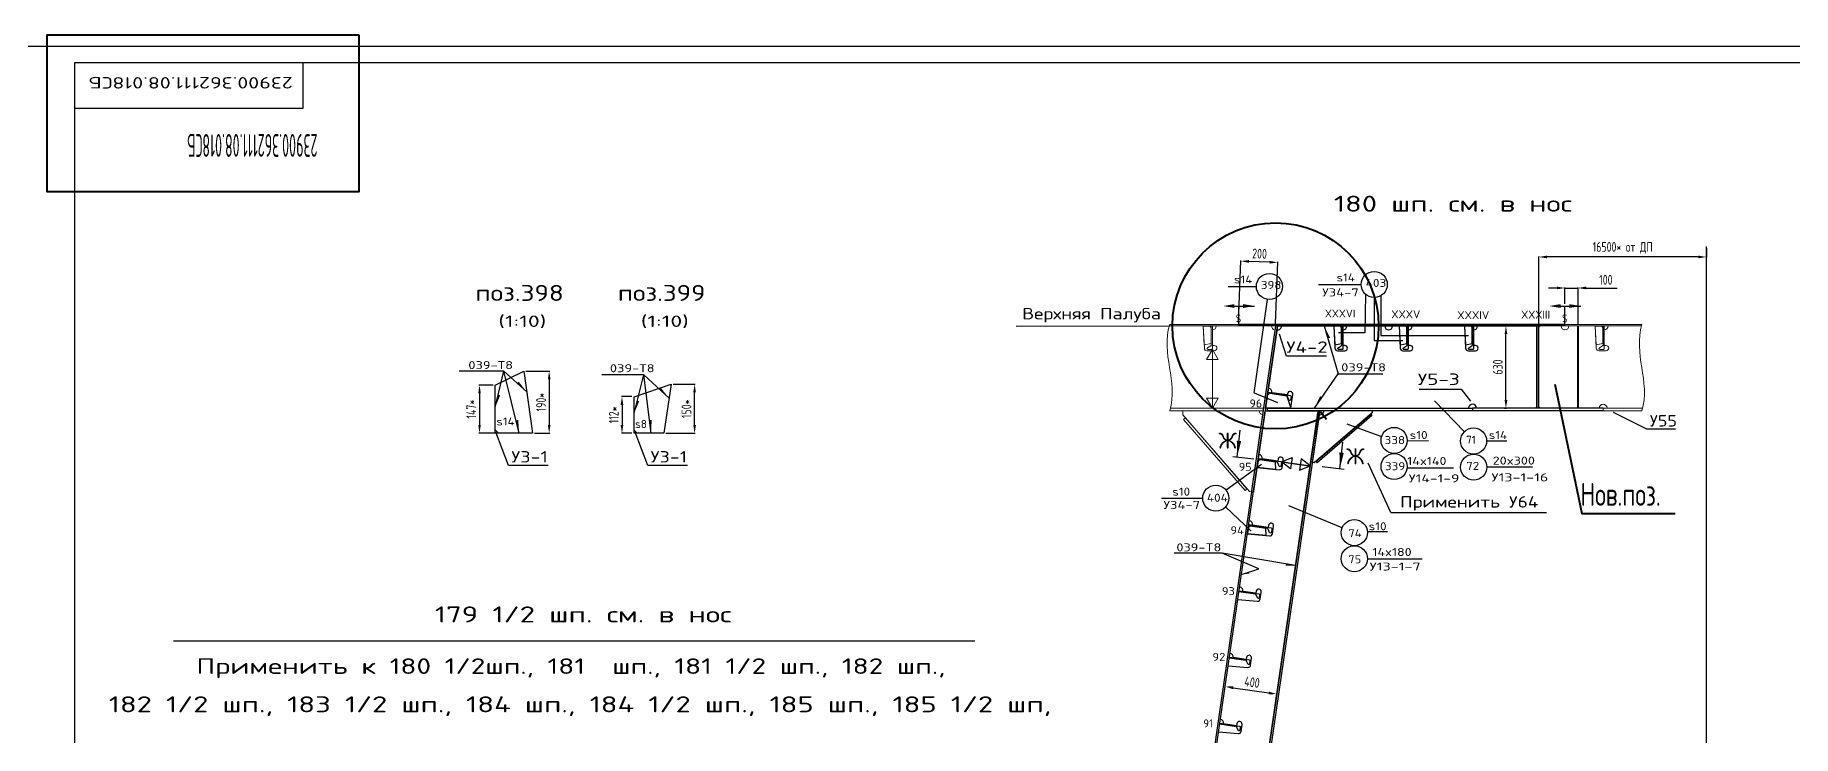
# Model space of a CAD drawing. Header units: millimetres. Extents: x -438477 to 631584, y 118817 to 676146.
# Drawn here: x 281127 to 294584, y 343579 to 348946 of the extents above; entities that cross this region are included whole.
import ezdxf
from ezdxf.enums import TextEntityAlignment as Align

# ---------------------------------------------------------------- set-up
doc = ezdxf.new("R2010")
doc.units = ezdxf.units.MM
for name, pattern in [('AVEVADASHED', [10, 7.5, -2.5]), ('AVEVADASHEDDOTTED', [34, 24, -5, 0, -5]), ('AVEVASOLID', [7.5, 7.5]), ('AVEVASOLIDWIDE', [7.5, 7.5])]:
    doc.linetypes.add(name, pattern=pattern)
doc.layers.get('Defpoints').update_dxf_attribs({"linetype": 'CONTINUOUS'})
for name, color, linetype in [('20_1', 1, 'CONTINUOUS'), ('20_FORMAT', 140, 'CONTINUOUS'), ('20_POZ', 4, 'CONTINUOUS'), ('20_TEXT', 1, 'CONTINUOUS')]:
    doc.layers.add(name, color=color, linetype=linetype)
doc.styles.add('SIMPLEX', font='simplex.shx', dxfattribs={"width": 0.7})
doc.styles.add('НАДПИСИ_МЕЛК1', font='eskd_win.shx', dxfattribs={"width": 0.8, "height": 4})
doc.dimstyles.new('Lineyny', dxfattribs={"dimscale": 30, "dimtxt": 3, "dimasz": 2.5, "dimexe": 0.18, "dimexo": 0.625, "dimgap": 1, "dimtad": 1, "dimdec": 0, "dimlfac": -1, "dimzin": 0, "dimtxsty": 'SIMPLEX', "dimcen": 0, "dimdle": 0.38, "dimclrd": 2, "dimclre": 2, "dimclrt": 2, "dimadec": 0, "dimazin": 0, "dimtfac": 1, "dimtdec": 0, "dimtmove": 0, "dimatfit": 0, "dimfxl": 1, "dimtolj": 1, "dimtzin": 0, "dimlwd": -1, "dimarcsym": 0})

# ---------------------------------------------------------------- blocks, each defined once
blk = doc.blocks.new('*D95')
at = {"layer": '20_1', "color": 2, "lineweight": -2, "ltscale": 25, "transparency": 16777216}
for p, q in [((292377, 346719), (292392, 346719)), ((292377, 346089), (292392, 346089))]:
    blk.add_line(p, q, dxfattribs=at)
at = {"layer": '20_1', "color": 2, "ltscale": 25, "transparency": 16777216}
blk.add_line((292387, 346151), (292387, 346656), dxfattribs=at)
for points in [[(292398, 346656), (292377, 346656), (292387, 346719)], [(292377, 346151), (292398, 346151), (292387, 346089)]]:
    blk.add_solid(points, dxfattribs=at)
at = {"layer": 'Defpoints', "color": 0, "ltscale": 25, "transparency": 16777216}
for p in [(292361, 346719), (292387, 346719), (292361, 346089)]:
    blk.add_point(p, dxfattribs=at)
at = {"layer": '20_1', "color": 2, "ltscale": 25, "transparency": 16777216, "insert": (292325, 346404), "char_height": 75, "attachment_point": 5, "rotation": 90, "style": 'SIMPLEX'}
blk.add_mtext('\\A1;630', dxfattribs=at)
blk = doc.blocks.new('*D98')
at = {"layer": '20_1', "color": 2, "lineweight": -2, "ltscale": 25, "transparency": 16777216}
for p, q in [((284633, 346265), (284524, 346265)), ((284662, 345898), (284524, 345898))]:
    blk.add_line(p, q, dxfattribs=at)
at = {"layer": '20_1', "color": 2, "ltscale": 25, "transparency": 16777216}
blk.add_line((284529, 346203), (284529, 345960), dxfattribs=at)
for points in [[(284539, 346203), (284519, 346203), (284529, 346265)], [(284519, 345960), (284539, 345960), (284529, 345898)]]:
    blk.add_solid(points, dxfattribs=at)
at = {"layer": 'Defpoints', "color": 0, "ltscale": 25, "transparency": 16777216}
for p in [(284648, 346265), (284529, 345898), (284678, 345898)]:
    blk.add_point(p, dxfattribs=at)
at = {"layer": '20_1', "color": 2, "ltscale": 25, "transparency": 16777216, "insert": (284466, 346081), "char_height": 75, "attachment_point": 5, "rotation": 90, "style": 'SIMPLEX'}
blk.add_mtext('\\A1;147*', dxfattribs=at)
blk = doc.blocks.new('*D99')
at = {"layer": '20_1', "color": 2, "lineweight": -2, "ltscale": 25, "transparency": 16777216}
for p, q in [((284883, 346372), (285067, 346372)), ((284951, 345897), (285067, 345897))]:
    blk.add_line(p, q, dxfattribs=at)
at = {"layer": '20_1', "color": 2, "ltscale": 25, "transparency": 16777216}
blk.add_line((285062, 346310), (285062, 345960), dxfattribs=at)
for points in [[(285073, 346310), (285052, 346310), (285062, 346372)], [(285052, 345960), (285073, 345960), (285062, 345897)]]:
    blk.add_solid(points, dxfattribs=at)
at = {"layer": 'Defpoints', "color": 0, "ltscale": 25, "transparency": 16777216}
for p in [(284867, 346372), (284936, 345897), (285062, 345897)]:
    blk.add_point(p, dxfattribs=at)
at = {"layer": '20_1', "color": 2, "ltscale": 25, "transparency": 16777216, "insert": (285000, 346135), "char_height": 75, "attachment_point": 5, "rotation": 90, "style": 'SIMPLEX'}
blk.add_mtext('\\A1;190*', dxfattribs=at)
blk = doc.blocks.new('*D100')
at = {"layer": '20_1', "color": 2, "lineweight": -2, "ltscale": 25, "transparency": 16777216}
for p, q in [((290224, 343869), (290238, 343961)), ((290620, 343811), (290634, 343903))]:
    blk.add_line(p, q, dxfattribs=at)
at = {"layer": '20_1', "color": 2, "ltscale": 25, "transparency": 16777216}
blk.add_line((290299, 343948), (290571, 343908), dxfattribs=at)
for points in [[(290301, 343958), (290298, 343937), (290237, 343957)], [(290570, 343898), (290573, 343918), (290633, 343899)]]:
    blk.add_solid(points, dxfattribs=at)
at = {"layer": 'Defpoints', "color": 0, "ltscale": 25, "transparency": 16777216}
for p in [(290222, 343853), (290633, 343899), (290618, 343796)]:
    blk.add_point(p, dxfattribs=at)
at = {"layer": '20_1', "color": 2, "ltscale": 25, "transparency": 16777216, "insert": (290444, 343990), "char_height": 75, "attachment_point": 5, "rotation": 351.7142, "style": 'SIMPLEX'}
blk.add_mtext('\\A1;400', dxfattribs=at)
blk = doc.blocks.new('*D104')
at = {"layer": '20_1', "color": 2, "lineweight": -2, "ltscale": 25, "transparency": 16777216}
for p, q in [((285696, 346177), (285615, 346177)), ((285696, 345897), (285615, 345897))]:
    blk.add_line(p, q, dxfattribs=at)
at = {"layer": '20_1', "color": 2, "ltscale": 25, "transparency": 16777216}
blk.add_line((285620, 346114), (285620, 345959), dxfattribs=at)
for points in [[(285630, 346114), (285609, 346114), (285620, 346177)], [(285609, 345959), (285630, 345959), (285620, 345897)]]:
    blk.add_solid(points, dxfattribs=at)
at = {"layer": 'Defpoints', "color": 0, "ltscale": 25, "transparency": 16777216}
for p in [(285712, 346177), (285620, 345897), (285712, 345897)]:
    blk.add_point(p, dxfattribs=at)
at = {"layer": '20_1', "color": 2, "ltscale": 25, "transparency": 16777216, "insert": (285557, 346037), "char_height": 75, "attachment_point": 5, "rotation": 90, "style": 'SIMPLEX'}
blk.add_mtext('\\A1;112*', dxfattribs=at)
blk = doc.blocks.new('*D105')
at = {"layer": '20_1', "color": 2, "lineweight": -2, "ltscale": 25, "transparency": 16777216}
for p, q in [((286011, 346272), (286180, 346272)), ((285956, 345897), (286180, 345897))]:
    blk.add_line(p, q, dxfattribs=at)
at = {"layer": '20_1', "color": 2, "ltscale": 25, "transparency": 16777216}
blk.add_line((286176, 345959), (286176, 346209), dxfattribs=at)
for points in [[(286186, 346209), (286165, 346209), (286176, 346272)], [(286165, 345959), (286186, 345959), (286176, 345897)]]:
    blk.add_solid(points, dxfattribs=at)
at = {"layer": 'Defpoints', "color": 0, "ltscale": 25, "transparency": 16777216}
for p in [(285995, 346272), (286176, 346272), (285941, 345897)]:
    blk.add_point(p, dxfattribs=at)
at = {"layer": '20_1', "color": 2, "ltscale": 25, "transparency": 16777216, "insert": (286113, 346084), "char_height": 75, "attachment_point": 5, "rotation": 90, "style": 'SIMPLEX'}
blk.add_mtext('\\A1;150*', dxfattribs=at)
blk = doc.blocks.new('*D223')
at = {"layer": '20_1', "color": 2, "lineweight": -2, "ltscale": 25, "transparency": 16777216}
for p, q in [((292639, 346724), (292639, 347251)), ((293922, 347313), (293922, 347242))]:
    blk.add_line(p, q, dxfattribs=at)
at = {"layer": '20_1', "color": 2, "ltscale": 25, "transparency": 16777216}
blk.add_line((293860, 347247), (292702, 347247), dxfattribs=at)
at = {"layer": '20_1', "color": 2, "lineweight": 40, "ltscale": 25, "transparency": 16777216}
for points in [[(292702, 347257), (292702, 347236), (292639, 347247)], [(293860, 347257), (293860, 347236), (293922, 347247)]]:
    blk.add_solid(points, dxfattribs=at)
at = {"layer": 'Defpoints', "color": 0, "lineweight": 40, "ltscale": 25, "transparency": 16777216}
for p in [(293922, 347328), (292639, 347247), (292639, 346709)]:
    blk.add_point(p, dxfattribs=at)
at = {"layer": '20_1', "color": 2, "lineweight": 40, "ltscale": 25, "transparency": 16777216, "insert": (293281, 347316), "char_height": 75, "attachment_point": 5, "style": 'SIMPLEX'}
blk.add_mtext('\\A1;16500* от ДП', dxfattribs=at)
blk = doc.blocks.new('*D224')
at = {"layer": '20_1', "color": 2, "ltscale": 25, "transparency": 16777216}
for p, q in [((292777, 347009), (292714, 347009)), ((292839, 347009), (292939, 347009)), ((293002, 347009), (293239, 347009))]:
    blk.add_line(p, q, dxfattribs=at)
at = {"layer": '20_1', "color": 2, "lineweight": -2, "ltscale": 25, "transparency": 16777216}
for p, q in [((292839, 346887), (292839, 347014)), ((292939, 346734), (292939, 347014))]:
    blk.add_line(p, q, dxfattribs=at)
at = {"layer": '20_1', "color": 2, "lineweight": 40, "ltscale": 25, "transparency": 16777216}
for points in [[(292777, 347020), (292777, 346999), (292839, 347009)], [(293002, 347020), (293002, 346999), (292939, 347009)]]:
    blk.add_solid(points, dxfattribs=at)
at = {"layer": 'Defpoints', "color": 0, "lineweight": 40, "ltscale": 25, "transparency": 16777216}
for p in [(292939, 347009), (292839, 346871), (292939, 346719)]:
    blk.add_point(p, dxfattribs=at)
at = {"layer": '20_1', "color": 2, "lineweight": 40, "ltscale": 25, "transparency": 16777216, "insert": (293152, 347072), "char_height": 75, "attachment_point": 5, "style": 'SIMPLEX'}
blk.add_mtext('\\A1;100', dxfattribs=at)
blk = doc.blocks.new('*D358')
at = {"layer": '20_1', "color": 2, "lineweight": -2, "ltscale": 25, "transparency": 16777216}
for p, q in [((290340, 346744), (290357, 347219)), ((290624, 346734), (290641, 347209))]:
    blk.add_line(p, q, dxfattribs=at)
at = {"layer": '20_1', "color": 2, "ltscale": 25, "transparency": 16777216}
blk.add_line((290578, 347207), (290419, 347212), dxfattribs=at)
at = {"layer": '20_1', "color": 2, "lineweight": 40, "ltscale": 25, "transparency": 16777216}
for points in [[(290419, 347223), (290419, 347202), (290357, 347215)], [(290578, 347217), (290578, 347196), (290640, 347205)]]:
    blk.add_solid(points, dxfattribs=at)
at = {"layer": 'Defpoints', "color": 0, "lineweight": 40, "ltscale": 25, "transparency": 16777216}
for p in [(290357, 347215), (290339, 346729), (290623, 346719)]:
    blk.add_point(p, dxfattribs=at)
at = {"layer": '20_1', "color": 2, "lineweight": 40, "ltscale": 25, "transparency": 16777216, "insert": (290501, 347272), "char_height": 75, "attachment_point": 5, "rotation": 357.982, "style": 'SIMPLEX'}
blk.add_mtext('\\A1;200', dxfattribs=at)

msp = doc.modelspace()

# ---------------------------------------------------------------- hatches: boundary and pattern name
at = {"layer": '20_1'}
for points in [[(291024.347, 346622.989), (291040.312, 346627.772), (290995.646, 346718.781)], [(284816.114, 346280.741), (284827.339, 346293.061), (284890.036, 346213.395)], [(284671.286, 346191.23), (284687.492, 346187.337), (284647.928, 346093.996)], [(285735.094, 346145.649), (285751.299, 346141.756), (285711.736, 346048.415)], [(285905.984, 346232.436), (285917.208, 346244.756), (285979.906, 346165.089)], [(290978.539, 346171.403), (290964.824, 346180.873), (290921.715, 346089.116)], [(284809.209, 345994.871), (284825.423, 345998.73), (284832.365, 345897.589)], [(285830.795, 345996.352), (285847.359, 345998.197), (285841.867, 345896.967)], [(290423.004, 344822.287), (290419.021, 344833.661), (290362.274, 344815.599)], [(290701.48, 344882.802), (290703.066, 344895.361), (290776.28, 344882.854)]]:
    msp.add_hatch(color=6, dxfattribs=at).paths.add_polyline_path(points)

# ---------------------------------------------------------------- linework, layer by layer
at = {"layer": '20_1', "ltscale": 0.2}
for p, q in [((293922.25, 335408.399), (293922.25, 347328.145)), ((282185.866, 344306.861), (288320.218, 344306.861))]:
    msp.add_line(p, q, dxfattribs=at)
at = {"layer": '20_1', "color": 252, "linetype": 'AVEVASOLID', "lineweight": 0}
for p, q in [((290339.442, 346718.781), (289809.356, 346718.781)), ((289809.356, 346718.781), (290339.442, 346718.781)), ((290339.442, 346728.782), (289812.258, 346728.782)), ((292639.43, 346708.781), (292649.427, 346718.781)), ((292639.43, 346718.781), (293425.113, 346718.781)), ((293428.627, 346730.781), (292839.417, 346730.781)), ((293425.113, 346718.781), (292839.417, 346718.781)), ((290095.423, 346462.458), (290139.454, 346538.78)), ((290095.423, 346462.458), (290139.454, 346538.78)), ((290139.454, 346538.78), (290183.485, 346462.458)), ((290139.454, 346538.78), (290183.485, 346462.458)), ((290183.485, 346462.458), (290095.423, 346462.458)), ((290183.485, 346462.458), (290095.423, 346462.458)), ((290183.485, 346165.101), (290095.423, 346165.101)), ((290095.423, 346165.101), (290139.454, 346088.78)), ((290183.485, 346165.101), (290095.423, 346165.101)), ((290095.423, 346165.101), (290139.454, 346088.78)), ((290139.454, 346088.78), (290183.485, 346165.101)), ((290139.454, 346088.78), (290183.485, 346165.101)), ((289914.771, 346068.781), (290528.601, 346068.781)), ((292649.427, 346088.78), (292639.43, 346098.78))]:
    msp.add_line(p, q, dxfattribs=at)
at = {"layer": '20_1', "color": 252, "linetype": 'AVEVASOLIDWIDE', "lineweight": 0}
msp.add_line((290639.43, 346718.781), (289809.356, 346718.781), dxfattribs=at)
at = {"layer": '20_1', "color": 0, "linetype": 'AVEVASOLID'}
for p, q in [((292839.43, 346730.781), (290339.442, 346730.781)), ((292839.43, 346718.781), (290339.442, 346718.781)), ((290623.261, 346718.781), (290531.849, 346091.085)), ((290547.682, 346088.78), (290639.43, 346718.781)), ((290639.43, 346718.781), (290547.682, 346088.78)), ((290639.43, 346718.781), (292624.427, 346718.781)), ((292624.427, 346088.78), (292624.427, 346718.781)), ((292624.427, 346718.781), (292624.427, 346088.78)), ((292639.43, 346088.78), (292639.43, 346718.781)), ((292639.43, 346088.78), (292639.43, 346718.781)), ((289563.514, 339330.781), (290544.776, 346068.781)), ((293131.934, 346088.78), (292131.934, 346088.78)), ((293131.934, 346068.781), (292131.934, 346068.781)), ((293131.434, 346088.78), (292639.43, 346088.78)), ((290669.837, 345678.541), (290751.71, 345711.115)), ((290669.837, 345678.541), (290751.71, 345711.115)), ((290751.71, 345711.115), (290739.015, 345623.972)), ((290751.71, 345711.115), (290739.015, 345623.972)), ((290739.015, 345623.972), (290669.837, 345678.541)), ((290739.015, 345623.972), (290669.837, 345678.541)), ((290818.348, 345701.405), (290805.665, 345614.262)), ((290818.348, 345701.405), (290805.665, 345614.262)), ((290805.665, 345614.262), (290887.538, 345646.833)), ((290805.665, 345614.262), (290887.538, 345646.833)), ((290887.538, 345646.833), (290818.348, 345701.405)), ((290887.538, 345646.833), (290818.348, 345701.405)), ((289549.63, 339318.781), (290442.092, 345447.088))]:
    msp.add_line(p, q, dxfattribs=at)
at = {"layer": '20_1', "color": 92, "linetype": 'AVEVASOLID', "lineweight": 0}
for p, q in [((290339.442, 346718.781), (290639.43, 346718.781)), ((290564.271, 346202.674), (290709.742, 346181.492))]:
    msp.add_line(p, q, dxfattribs=at)
at = {"layer": '20_1', "color": 6}
for p, q in [((290995.54, 346719.188, -2868.754), (291103.309, 346351.211)), ((284714.289, 346372.618), (284373.774, 346372.618)), ((284647.972, 346093.578), (284714.289, 346372.618)), ((284890.423, 346213.231, -2868.754), (284714.289, 346372.618)), ((284832.606, 345897.245), (284714.289, 346372.618)), ((285787.572, 346343.937), (285466.564, 346343.937)), ((285711.779, 346047.997, -2868.754), (285787.572, 346343.937)), ((285980.293, 346164.926, -2868.754), (285787.572, 346343.937)), ((285842.065, 345896.596), (285787.572, 346343.937)), ((290921.374, 346088.87), (291103.309, 346351.211)), ((291103.309, 346351.211), (291444.569, 346351.211))]:
    msp.add_line(p, q, dxfattribs=at)
at = {"layer": '20_1', "linetype": 'AVEVASOLID'}
for p, q in [((292614.43, 346718.781), (292624.427, 346708.781)), ((284648.159, 345897.545), (284648.454, 346265.086)), ((284648.454, 346265.086), (284867.041, 346372.22)), ((284867.041, 346372.22), (284935.795, 345897.343)), ((285711.736, 346176.744), (285995.427, 346271.646)), ((285995.427, 346271.646), (285940.801, 345896.623)), ((285711.736, 345896.623), (285711.736, 346176.744)), ((290547.694, 346088.819), (290564.271, 346202.674)), ((290562.83, 346192.78), (290574.171, 346201.234)), ((290709.742, 346181.492), (290739.625, 346088.819)), ((290948.988, 346068.781), (289967.725, 339330.781)), ((290544.776, 346068.781), (290948.988, 346068.781)), ((290739.625, 346088.819), (290547.694, 346088.819)), ((290905.494, 345672.956), (290963.136, 346068.781)), ((292624.427, 346098.78), (292614.43, 346088.78)), ((284935.795, 345897.343), (284648.159, 345897.545)), ((284673.152, 345897.553), (284648.174, 345922.583)), ((285736.73, 345896.623), (285711.736, 345921.624)), ((285940.801, 345896.623), (285711.736, 345896.623))]:
    msp.add_line(p, q, dxfattribs=at)
at = {"layer": '20_1', "color": 252, "linetype": 'AVEVADASHED', "lineweight": 0}
msp.add_line((290139.442, 346538.78), (290139.442, 346088.78), dxfattribs=at)
at = {"layer": '20_1', "color": 252, "linetype": 'AVEVADASHEDDOTTED', "lineweight": 0}
msp.add_line((290139.442, 346538.78), (290139.442, 346088.78), dxfattribs=at)
at = {"layer": '20_1', "color": 0, "linetype": 'AVEVADASHED'}
msp.add_line((290669.837, 345678.541), (290887.538, 345646.836), dxfattribs=at)
at = {"layer": '20_1', "color": 0, "linetype": 'AVEVADASHEDDOTTED'}
msp.add_line((290669.837, 345678.541), (290887.538, 345646.836), dxfattribs=at)
at = {"layer": '20_1'}
for q in [(291332.02, 345667.435), (292697.703, 345290.468)]:
    msp.add_line((291507.243, 345290.468), q, dxfattribs=at)
at = {"layer": '20_1', "color": 30, "lineweight": 40, "ltscale": 25}
msp.add_lwpolyline([(283608.092, 348945.599), (281216.006, 348945.599), (281216.006, 347748.319), (283608.092, 347748.319)], close=True, dxfattribs=at)
at = {"layer": '20_1'}
for points in [[(290261.248, 346871.074), (290461.248, 346871.074)], [(290341.248, 346718.781), (290341.248, 346871.074)], [(292759.442, 346871.074), (292959.442, 346871.074)], [(292839.442, 346718.781), (292839.442, 346871.074)]]:
    msp.add_lwpolyline(points, dxfattribs=at)
at = {"layer": '20_1', "ltscale": 10}
msp.add_lwpolyline([(288638.702, 346716.837), (289804.167, 346718.771)], dxfattribs=at)
at = {"layer": '20_1', "color": 252, "linetype": 'AVEVASOLID', "lineweight": 0}
for points in [[(290069.447, 346718.781), (290078.443, 346547.73, 0.398916811), (290098.414, 346528.782), (290154.444, 346528.782, 1), (290154.444, 346568.781), (290139.442, 346568.781), (290139.442, 346688.78, 0.414167196), (290169.447, 346718.781, 0.414167196)], [(290139.442, 346718.781), (290139.442, 346545.78, -0.414350808), (290132.447, 346538.78), (290106.446, 346538.78, -0.767145395), (290102.943, 346551.844), (290126.942, 346565.699, 0.267929733), (290130.445, 346571.76), (290130.445, 346718.781)], [(293069.434, 346718.781), (293078.431, 346547.73, 0.398916811), (293098.402, 346528.782), (293154.432, 346528.782, 1), (293154.432, 346568.781), (293139.43, 346568.781), (293139.43, 346688.78, 0.414167196), (293169.434, 346718.781, 0.414167196)], [(293139.43, 346718.781), (293139.43, 346545.78, -0.414350808), (293132.435, 346538.78), (293106.434, 346538.78, -0.767145395), (293102.931, 346551.844), (293126.93, 346565.699, 0.267929733), (293130.433, 346571.76), (293130.433, 346718.781)]]:
    msp.add_lwpolyline(points, format="xyb", dxfattribs=at)
for points in [[(290129.444, 346583.781), (290129.444, 346706.782), (290119.447, 346717.78), (290070.448, 346717.78), (290078.077, 346573.78), (290129.444, 346583.781)], [(293129.432, 346583.781), (293129.432, 346706.782), (293119.434, 346717.78), (293070.435, 346717.78), (293078.065, 346573.78), (293129.432, 346583.781)], [(289818.249, 346088.807), (290528.441, 346088.836), (290528.441, 346068.837), (289812.878, 346068.809)], [(290531.513, 346088.78), (290339.442, 346088.78), (289818.242, 346088.78)], [(290453.98, 345445.356), (290424.293, 345449.68), (289914.771, 346038.78), (289914.771, 346068.781)], [(290404.676, 345472.37), (290389.539, 345459.287), (289919.276, 346003.007), (289934.4, 346016.09), (290404.676, 345472.37)], [(293428.627, 346068.781), (293131.434, 346068.781), (293131.434, 346088.78), (293433.999, 346088.78)]]:
    msp.add_lwpolyline(points, dxfattribs=at)
at = {"layer": '20_1', "color": 4, "ltscale": 0.2}
for points in [[(291012.833, 346486.336), (290707.64, 346486.336), (290652.419, 346654.671)], [(293685.622, 345927.409), (293466.832, 345927.409), (293210.751, 346056.051)], [(285055.546, 345650.425), (284750.353, 345650.425), (284654.84, 345906.193)], [(286121.706, 345650.425), (285816.513, 345650.425), (285721, 345906.193)]]:
    msp.add_lwpolyline(points, dxfattribs=at)
at = {"layer": '20_1', "linetype": 'AVEVASOLID'}
for points in [[(291069.434, 346718.781), (291078.431, 346547.73, 0.398916811), (291098.402, 346528.782), (291154.432, 346528.782, 1), (291154.432, 346568.781), (291139.43, 346568.781), (291139.43, 346688.78, 0.414167196), (291169.434, 346718.781, 0.414167196)], [(291569.434, 346718.781), (291578.431, 346547.73, 0.398916811), (291598.402, 346528.782), (291654.432, 346528.782, 1), (291654.432, 346568.781), (291639.43, 346568.781), (291639.43, 346688.78, 0.414167196), (291669.434, 346718.781, 0.414167196)], [(292069.434, 346718.781), (292078.431, 346547.73, 0.398916811), (292098.402, 346528.782), (292154.432, 346528.782, 1), (292154.432, 346568.781), (292139.43, 346568.781), (292139.43, 346688.78, 0.414167196), (292169.434, 346718.781, 0.414167196)], [(290739.637, 346088.78), (290755.006, 346193.955, 0.413945347), (290738.123, 346216.633, 0.414797515), (290715.418, 346199.72), (290714.002, 346189.957), (290594.947, 346207.279), (290594.947, 346207.328, 0.411222577), (290569.898, 346241.294, 0.411222577)], [(290481.336, 345633.231), (290651.905, 345617.49, 0.398888171), (290673.536, 345634.522), (290681.898, 345691.941, 0.999876499), (290642.31, 345697.706), (290640.15, 345682.862), (290521.4, 345700.156, 0.414256006), (290496.046, 345734.168, 0.414256006)], [(290407.496, 345126.133), (290578.053, 345110.389, 0.398860812), (290599.684, 345127.424), (290608.045, 345184.843, 1), (290568.47, 345190.608), (290566.297, 345175.764), (290447.559, 345193.055, 0.414184779), (290422.193, 345227.067, 0.414184779)], [(290334.351, 344623.881), (290485.23, 344610.893, 0.397190332), (290506.727, 344627.94), (290514.393, 344680.525, 0.999876499), (290474.806, 344686.289), (290472.645, 344671.446), (290373.695, 344685.856, 0.414184779), (290348.329, 344719.868, 0.414184779)], [(290260.499, 344116.779), (290411.378, 344103.794, 0.397079319), (290432.887, 344120.838), (290440.54, 344173.426, 1), (290400.965, 344179.191), (290398.805, 344164.347), (290299.842, 344178.758, 0.414184779), (290274.476, 344212.769, 0.414184779)], [(290186.622, 343609.48), (290337.501, 343596.494, 0.397079319), (290359.01, 343613.538), (290366.663, 343666.123, 0.999865532), (290327.076, 343671.891), (290324.915, 343657.047), (290225.965, 343671.458, 0.414184779), (290200.599, 343705.47, 0.414184779)]]:
    msp.add_lwpolyline(points, format="xyb", dxfattribs=at)
for points in [[(291129.432, 346583.781), (291129.432, 346706.782), (291119.434, 346717.78), (291070.435, 346717.78), (291078.065, 346573.78), (291129.432, 346583.781)], [(291629.432, 346583.781), (291629.432, 346706.782), (291619.434, 346717.78), (291570.435, 346717.78), (291578.065, 346573.78), (291629.432, 346583.781)], [(292129.432, 346583.781), (292129.432, 346706.782), (292119.434, 346717.78), (292070.435, 346717.78), (292078.065, 346573.78), (292129.432, 346583.781)], [(290946.827, 346053.938), (290960.682, 346051.92), (289983.741, 339343.607), (289969.886, 339345.625), (290946.827, 346053.938)], [(292131.934, 346088.78), (292131.934, 346068.781), (290562.684, 346068.781), (290562.684, 346088.78), (292131.934, 346088.78)], [(291363.136, 346068.781), (291363.136, 346053.782), (290920.338, 345670.795), (290905.494, 345672.956)], [(291351.795, 346043.967), (291360.951, 346033.378), (290940.846, 345670.017), (290931.678, 345680.607), (291351.795, 346043.967)], [(290623.866, 345675.129), (290502.149, 345692.854), (290489.832, 345684.544), (290482.765, 345636.057), (290626.356, 345622.855), (290623.866, 345675.129)], [(290550.013, 345168.028), (290428.309, 345185.755), (290415.98, 345177.445), (290408.912, 345128.956), (290552.516, 345115.757), (290550.013, 345168.028)]]:
    msp.add_lwpolyline(points, dxfattribs=at)
at = {"layer": '20_1', "color": 0, "linetype": 'AVEVASOLID'}
for points in [[(291139.43, 346718.781), (291139.43, 346545.78, -0.414350808), (291132.435, 346538.78), (291106.434, 346538.78, -0.767145395), (291102.931, 346551.844), (291126.93, 346565.699, 0.267929733), (291130.433, 346571.76), (291130.433, 346718.781)], [(291639.43, 346718.781), (291639.43, 346545.78, -0.414350808), (291632.435, 346538.78), (291606.434, 346538.78, -0.767145395), (291602.931, 346551.844), (291626.93, 346565.699, 0.267929733), (291630.433, 346571.76), (291630.433, 346718.781)], [(292139.43, 346718.781), (292139.43, 346545.78, -0.414350808), (292132.435, 346538.78), (292106.434, 346538.78, -0.767145395), (292102.931, 346551.844), (292126.93, 346565.699, 0.267929733), (292130.433, 346571.76), (292130.433, 346718.781)], [(290565.565, 346211.582), (290736.756, 346186.649, -0.41419524), (290742.677, 346178.715), (290738.929, 346152.985, -0.767468572), (290725.501, 346151.405), (290715.247, 346177.152, 0.26800257), (290709.754, 346181.489), (290564.271, 346202.674)], [(290491.725, 345704.481), (290662.916, 345679.548, -0.41419524), (290668.836, 345671.613), (290665.089, 345645.884, -0.766781032), (290651.649, 345644.303), (290641.395, 345670.051, 0.26800257), (290635.902, 345674.387), (290490.418, 345695.573)], [(290417.872, 345197.379), (290589.063, 345172.45, -0.414092928), (290594.984, 345164.512), (290591.236, 345138.786, -0.767468572), (290577.809, 345137.205), (290567.555, 345162.949, 0.26800257), (290562.061, 345167.286), (290416.578, 345188.474)], [(290344.007, 344690.18), (290495.411, 344668.131, -0.41419524), (290501.331, 344660.197), (290498.158, 344638.426, -0.767468572), (290484.73, 344636.845), (290475.758, 344659.373, 0.26800257), (290470.265, 344663.709), (290342.848, 344682.264)], [(290270.155, 344183.082), (290421.559, 344161.033, -0.41419524), (290427.479, 344153.098), (290424.305, 344131.324, -0.767488837), (290410.877, 344129.746), (290401.905, 344152.271, 0.26793015), (290396.412, 344156.611), (290269.007, 344175.166)], [(290196.278, 343675.782), (290347.682, 343653.733, -0.414092928), (290353.602, 343645.795), (290350.428, 343624.024, -0.767468572), (290337, 343622.443), (290328.028, 343644.972, 0.26793015), (290322.535, 343649.311), (290195.118, 343667.866)]]:
    msp.add_lwpolyline(points, format="xyb", dxfattribs=at)
at = {"layer": '20_1', "color": 30, "lineweight": 40, "ltscale": 25}
for points in [[(292939.442, 346088.78), (292939.442, 346718.781)], [(292760.865, 346272.555), (292967.5, 345282.973), (293682.234, 345282.973)]]:
    msp.add_lwpolyline(points, dxfattribs=at)
at = {"layer": '20_1', "color": 4, "ltscale": 0.5}
msp.add_lwpolyline([(291724.023, 346234.835), (292043.662, 346234.835), (292115.422, 346142.154)], dxfattribs=at)
at = {"layer": '20_1', "color": 0, "linetype": 'AVEVASOLID'}
for points in [[(290531.899, 346091.432), (290439.234, 345455.097), (290438.149, 345447.671)], [(290547.694, 346088.819), (290455.067, 345452.787), (290453.98, 345445.356)]]:
    msp.add_lwpolyline(points, dxfattribs=at)
at = {"layer": '20_1', "color": 6}
for points in [[(290776.28, 344882.854), (290214.697, 344978.787), (290214.697, 344978.787), (289846.193, 344978.787)], [(290362.274, 344815.599), (290495.098, 344857.874), (290495.098, 344857.874), (290214.697, 344978.787)]]:
    msp.add_lwpolyline(points, dxfattribs=at)
at = {"layer": '20_1', "color": 30, "lineweight": 40, "ltscale": 25}
msp.add_circle((290623.262, 346718.775), 789.06, dxfattribs=at)
at = {"layer": '20_1', "color": 252, "linetype": 'AVEVASOLID', "lineweight": 0}
for centre, radius, start, end in [((290623.262, 346718.775), 29.996, 179.9907074, 261.7105713), ((292839.442, 346718.781), 29.999, 180, 0), ((293131.434, 346088.78), 29.999, 0, 180), ((290528.601, 346068.781), 29.996, 179.9907074, 261.7105713)]:
    msp.add_arc(centre, radius, start, end, dxfattribs=at)
at = {"layer": '20_1', "linetype": 'AVEVASOLID'}
for centre, radius, start, end in [((290639.43, 346718.784), 30.003, 261.7149353, 359.9958191), ((291489.442, 346718.781), 29.999, 180, 0), ((292131.922, 346088.78), 29.999, 0, 180), ((290963.136, 346068.784), 30.003, 261.7149353, 359.9958191)]:
    msp.add_arc(centre, radius, start, end, dxfattribs=at)
at = {"layer": '20_1', "color": 252, "lineweight": 0, "ltscale": 17.5}
for points in [[(289812.87, 346068.781), (289879.289, 346294.648), (289743.575, 346506.27), (289812.87, 346730.781)], [(293428.627, 346068.781), (293495.047, 346294.648), (293359.333, 346506.27), (293428.627, 346730.781)]]:
    msp.add_open_spline(points, degree=3, dxfattribs=at)
at = {"layer": '20_1'}
for points in [[(290308.748, 346885.657), (290308.748, 346856.491), (290221.248, 346871.074)], [(290373.748, 346885.657), (290373.748, 346856.491), (290461.248, 346871.074)], [(292806.942, 346885.657), (292806.942, 346856.491), (292719.442, 346871.074)], [(292871.942, 346885.657), (292871.942, 346856.491), (292959.442, 346871.074)]]:
    msp.add_solid(points, dxfattribs=at)
at = {"layer": '20_FORMAT', "color": 7}
for p, q in [((283177.063, 348733.858), (283177.063, 348383.858)), ((283177.063, 348383.858), (281427.063, 348383.858))]:
    msp.add_line(p, q, dxfattribs=at)
at = {"layer": '20_FORMAT', "color": 4}
msp.add_lwpolyline([(280927.063, 334008.858), (301952.063, 334008.858), (301952.063, 348858.858), (280927.063, 348858.858)], close=True, dxfattribs=at)
at = {"layer": '20_FORMAT', "color": 7}
msp.add_lwpolyline([(281427.063, 334133.858), (301827.063, 334133.858), (301827.063, 348733.858), (281427.063, 348733.858)], close=True, dxfattribs=at)
at = {"layer": '20_POZ'}
for p, q in [((290260.887, 347020.686), (290476.509, 347020.686)), ((290459.378, 346205.531), (290562.286, 346921.703)), ((290953.233, 347036.213), (291278.932, 347036.213)), ((291312.094, 346961.83), (291306.461, 346664.932)), ((291378.932, 346936.213), (291378.932, 346606.787)), ((291428.293, 346949.244), (291428.293, 346644.741)), ((291306.461, 346664.932), (291105.908, 346664.932)), ((291378.932, 346606.787), (291597.392, 346606.787)), ((291428.293, 346644.741), (292101.033, 346644.741)), ((290459.378, 346205.531), (290637.993, 346132.594)), ((291794.967, 345839.572), (291630.958, 345836.181)), ((292393.782, 345837.202), (292239.721, 345837.202)), ((291986.057, 345629.221), (291629.98, 345629.221)), ((292578.738, 345637.088), (292240.078, 345637.088)), ((292590.24, 345637.088), (292240.078, 345637.088)), ((289749.49, 345399.532), (290065.834, 345399.532)), ((290240.692, 345333.227), (290436.127, 345148.074)), ((291480.72, 345141.029), (291326.659, 345141.029)), ((291744.674, 344931.84), (291326.72, 344931.84))]:
    msp.add_line(p, q, dxfattribs=at)
for points in [[(291840.063, 346145.365), (292069.625, 345908.522)], [(291169.597, 345967.962), (291435.379, 345870.714)], [(290514.779, 345657.471), (290245.354, 345460.168)], [(291133.455, 345171.645), (290725.274, 345342.179)]]:
    msp.add_lwpolyline(points, dxfattribs=at)
at = {"layer": '20_POZ', "linetype": 'AVEVASOLID', "lineweight": 40}
msp.add_lwpolyline([(290963.136, 346068.784), (291013.532, 346005.348)], dxfattribs=at)
at = {"layer": '20_POZ'}
for centre in [(290576.509, 347020.686), (291378.932, 347036.213), (291531.13, 345841.872), (292139.721, 345837.202), (291531.13, 345641.872), (292140.078, 345637.088), (290165.834, 345399.532), (291226.798, 345135.769), (291226.798, 344935.769)]:
    msp.add_circle(centre, 100, dxfattribs=at)
at = {"layer": '20_TEXT', "color": 7}
for p, q in [((290329.041, 345714.768), (290352.781, 345920.17)), ((290296.192, 345718.565), (290455.883, 345700.108)), ((291114.932, 345623.935), (291138.673, 345829.337)), ((291147.782, 345620.138), (290980.21, 345639.506))]:
    msp.add_line(p, q, dxfattribs=at)
for points in [[(290359.949, 345837.028), (290329.041, 345714.768), (290326.837, 345840.855)], [(290359.949, 345837.028), (290329.041, 345714.768), (290326.837, 345840.855)], [(291112.728, 345750.022), (291114.932, 345623.935), (291145.841, 345746.194)], [(291112.728, 345750.022), (291114.932, 345623.935), (291145.841, 345746.194)]]:
    msp.add_solid(points, dxfattribs=at)

# ---------------------------------------------------------------- texts
at = {"layer": '20_1', "color": 30, "lineweight": 40, "ltscale": 25, "style": 'НАДПИСИ_МЕЛК1', "width": 0.55}
msp.add_text('23900.362111.08.018СБ', height=175, rotation=180, dxfattribs=at).set_placement((283288.725, 348188.635))
at = {"layer": '20_1', "ltscale": 3, "style": 'SIMPLEX'}
for s, height, p, p2 in [('Верхняя Палуба', 87.5, (288683.467, 346769.091), (289745.967, 346769.091)), ('S', 61.25, (290319.177, 346745.705), (290360.01, 346745.705)), ('S', 61.25, (292817.37, 346745.705), (292858.203, 346745.705)), ('У4-2', 87.5, (290706.028, 346512.671), (291022.695, 346512.671)), (' У5-3', 87.5, (291637.596, 346266.627), (292033.429, 346266.627)), ('У55', 87.5, (293488.89, 345948), (293697.223, 345948)), ('У3-1', 87.5, (284772.602, 345672.549), (285051.768, 345672.549)), ('У3-1', 87.5, (285838.762, 345672.549), (286117.929, 345672.549)), ('Применить У64', 87.5, (291577.492, 345327.545), (292635.825, 345327.545))]:
    msp.add_text(s, height=height, dxfattribs=at).set_placement(p, p2, align=Align.ALIGNED)
at = {"layer": '20_1', "color": 6, "style": 'SIMPLEX'}
for p, p2 in [((284392.104, 346387.856), (284785.854, 346387.856)), ((285475.803, 346363.991), (285869.553, 346363.991)), ((291075.005, 346370.959), (291468.755, 346370.959))]:
    msp.add_text(' 039-Т8', height=61.25, dxfattribs=at).set_placement(p, p2, align=Align.ALIGNED)
at = {"layer": '20_1', "style": 'SIMPLEX'}
for s, height, p, p2 in [('96', 61.25, (290424.05, 346094.549), (290520.3, 346094.549)), ('s14', 61.25, (284658.07, 345956.303), (284798.07, 345956.303)), ('s8', 61.25, (285720.704, 345937.271), (285811.121, 345937.271)), ('95', 61.25, (290341.513, 345609.231), (290440.679, 345609.231)), ('94', 61.25, (290278.544, 345123.018), (290380.627, 345123.018)), ('93', 61.25, (290212.268, 344656.789), (290311.435, 344656.789)), ('Применить к 180 1/2шп., 181  шп., 181 1/2 шп., 182 шп., ', 119.28259, (282361.029, 344053.759), (288200.196, 344053.759)), ('92', 61.25, (290139.811, 344153.037), (290238.977, 344153.037)), ('182 1/2 шп., 183 1/2 шп., 184 шп., 184 1/2 шп., 185 шп., 185 1/2 шп,', 122.5, (281690.667, 343759.673), (288906.5, 343759.673)), ('91', 61.25, (290070.803, 343644.109), (290143.72, 343644.109))]:
    msp.add_text(s, height=height, dxfattribs=at).set_placement(p, p2, align=Align.ALIGNED)
at = {"layer": '20_1', "color": 30, "lineweight": 40, "ltscale": 25, "style": 'SIMPLEX', "width": 0.7}
msp.add_text('Нов.поз.', height=175, dxfattribs=at).set_placement((292957.66, 345340.927))
at = {"layer": '20_1', "color": 6, "ltscale": 20, "style": 'SIMPLEX'}
msp.add_text('039-T8', height=61.25, dxfattribs=at).set_placement((289864.307, 344992.19), (290208.474, 344992.19), align=Align.ALIGNED)
at = {"layer": '20_POZ', "style": 'SIMPLEX'}
for s, p, p2 in [('s14', (290305.522, 347043.71), (290445.522, 347043.71)), ('398', (290511.242, 347001.738), (290668.742, 347001.738)), ('s14', (291090.693, 347059.237), (291230.693, 347059.237)), ('403', (291313.666, 347017.264), (291471.166, 347017.264)), ('У34-7', (290980.765, 346944.809), (291260.765, 346944.809)), ('338', (291457.91, 345813.8), (291615.41, 345813.8)), ('s10', (291650.561, 345852.244), (291787.644, 345852.244)), ('71', (292082.876, 345816.148), (292155.792, 345816.148)), ('s14', (292256.276, 345852.942), (292396.276, 345852.942)), ('14x140', (291631.622, 345654.221), (291932.039, 345654.221)), ('20x300', (292285.544, 345656.629), (292609.294, 345656.629)), ('339', (291461.653, 345613.8), (291616.236, 345613.8)), ('У14-1-9', (291642.993, 345520.654), (292030.909, 345520.654)), ('72', (292083.234, 345616.035), (292182.4, 345616.035)), ('У13-1-16', (292276.974, 345528.466), (292711.558, 345528.466)), ('s10', (289832.576, 345418.839), (289969.659, 345418.839)), ('У34-7', (289765.894, 345317.1), (290045.894, 345317.1)), ('404', (290097.527, 345372.396), (290257.944, 345372.396)), ('s10', (291336.314, 345153.702), (291473.398, 345153.702)), ('74', (291180.48, 345100.68), (291282.563, 345100.68)), ('75', (291180.48, 344900.68), (291279.646, 344900.68)), ('У13-1-7', (291343.445, 344845.404), (291734.278, 344845.404)), ('14x180', (291364.918, 344956.84), (291665.335, 344956.84))]:
    msp.add_text(s, height=61.25, dxfattribs=at).set_placement(p, p2, align=Align.ALIGNED)
at = {"layer": '20_TEXT', "color": 7, "lineweight": 20, "style": 'SIMPLEX'}
msp.add_text('23900.362111.08.018СБ', height=87.5, rotation=180, dxfattribs=at).set_placement((283099.523, 348624.269), (281537.023, 348624.269), align=Align.ALIGNED)
at = {"layer": '20_TEXT', "color": 7, "lineweight": -2, "style": 'SIMPLEX'}
for s, height, p, p2 in [('180 шп. см. в нос', 122.5, (291070.477, 347593.343), (292890.477, 347593.343)), ('поз.398', 122.5, (284497.237, 346910.094), (285173.903, 346910.094)), ('поз.399', 122.5, (285587.981, 346910.094), (286258.814, 346910.094)), ('(1:10)', 87.5, (284673.205, 346710.836), (285039.872, 346710.836)), ('(1:10)', 87.5, (285763.949, 346710.836), (286130.615, 346710.836)), ('179 1/2 шп. см. в нос', 122.5, (284186.52, 344448.168), (286455.686, 344448.168))]:
    msp.add_text(s, height=height, dxfattribs=at).set_placement(p, p2, align=Align.ALIGNED)
at = {"layer": '20_TEXT', "color": 4, "style": 'SIMPLEX'}
for s, p, p2 in [('XXXVI', (291001.221, 346783.121), (291234.554, 346783.121)), ('XXXV', (291509.731, 346776.863), (291731.397, 346776.863)), ('XXXIV', (292014.182, 346770.735), (292259.182, 346770.735)), ('XXXIII', (292503.491, 346774.441), (292725.158, 346774.441))]:
    msp.add_text(s, height=61.25, dxfattribs=at).set_placement(p, p2, align=Align.ALIGNED)
at = {"layer": '20_TEXT', "color": 7, "style": 'SIMPLEX'}
for p, p2 in [((290187.043, 345778.722), (290327.043, 345778.722)), ((291165.014, 345658.57), (291305.014, 345658.57))]:
    msp.add_text('Ж', height=122.5, dxfattribs=at).set_placement(p, p2, align=Align.ALIGNED)

# ---------------------------------------------------------------- dimensions: what is measured, and where the dimension line sits
at = {"layer": '20_1', "color": 30, "lineweight": 40, "ltscale": 25}
dim = msp.add_linear_dim(base=(292639.43, 347246.544), p1=(293922.25, 347328.145), p2=(292639.43, 346708.781), text='16500* от ДП', dimstyle='Lineyny', override={"dimscale": 25}, dxfattribs=at)
dim.commit()
dim.dimension.update_dxf_attribs({"geometry": '*D223', "text_midpoint": (293280.84, 347316.187)})
dim = msp.add_aligned_dim(p1=(290623.262, 346718.781), p2=(290339.442, 346728.782), distance=-486.059, text='200', dimstyle='Lineyny', override={"dimscale": 25}, dxfattribs=at)
dim.commit()
dim.dimension.update_dxf_attribs({"geometry": '*D358', "text_midpoint": (290500.669, 347272.001)})
dim = msp.add_linear_dim(base=(292939.442, 347009.22), p1=(292839.442, 346871.074), p2=(292939.442, 346718.781), dimstyle='Lineyny', override={"dimscale": 25}, dxfattribs=at)
dim.commit()
dim.dimension.update_dxf_attribs({"geometry": '*D224', "text_midpoint": (293151.942, 347071.72)})
at = {"layer": '20_1', "ltscale": 25}
for base, p1, p2, angle, override, picture, middle in [((292387.158, 346718.781), (292361.28, 346088.78), (292361.28, 346718.781), 90, {"dimscale": 25}, '*D95', (292324.658, 346403.78)), ((290633.004, 343899.028), (290222.128, 343853.262), (290617.945, 343795.619), 351.714203, {"dimscale": 25, "dimlfac": 1}, '*D100', (290444.103, 343989.697))]:
    dim = msp.add_linear_dim(base=base, p1=p1, p2=p2, angle=angle, dimstyle='Lineyny', override=override, dxfattribs=at)
    dim.commit()
    dim.dimension.update_dxf_attribs({"geometry": picture, "text_midpoint": middle})
for base, p1, p2, text, picture, middle in [((284528.988, 345897.549), (284648.454, 346265.086), (284677.562, 345897.549), '147*', '*D98', (284466.488, 346081.317)), ((285062.452, 345897.343), (284867.041, 346372.22), (284935.795, 345897.343), '190*', '*D99', (284999.952, 346134.781)), ((286175.665, 346271.646), (285940.801, 345896.623), (285995.427, 346271.646), '150*', '*D105', (286113.165, 346084.134)), ((285619.686, 345896.623), (285711.736, 346176.744), (285711.736, 345896.623), '112*', '*D104', (285557.186, 346036.683))]:
    dim = msp.add_linear_dim(base=base, p1=p1, p2=p2, angle=90, text=text, dimstyle='Lineyny', override={"dimscale": 25}, dxfattribs=at)
    dim.commit()
    dim.dimension.update_dxf_attribs({"geometry": picture, "text_midpoint": middle})

doc.saveas('drawing.dxf')
